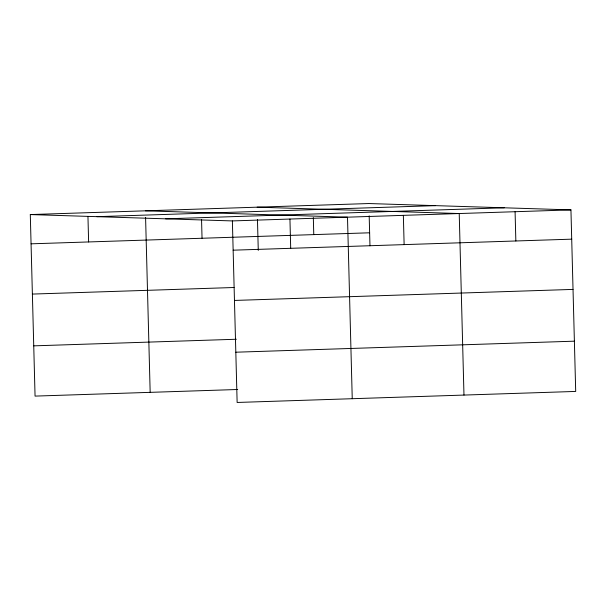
<?xml version="1.0" encoding="UTF-8"?>
<svg xmlns="http://www.w3.org/2000/svg" width="606" height="606" viewBox="0 0 606 606"><rect width="100%" height="100%" fill="white"/><g stroke="black" fill="none" stroke-linecap="round" stroke-linejoin="round"><path stroke-width="0.91" d="M30.3 214.569L368.865 203.54L570.943 209.896L575.7 391.431L237.135 402.46L232.378 220.925L30.3 214.569L35.057 396.104L237.688 389.499M96.99 216.668L435.555 205.639M165.696 218.827L504.26 207.797M232.378 220.925L570.943 209.896M31.065 243.824L369.63 232.795M233.151 250.187L571.716 239.158M32.383 294.077L234.083 287.502M234.461 300.44L573.026 289.403M33.739 345.852L236.37 339.246M235.817 352.207L574.382 341.178M257.141 207.176L459.219 213.539L463.976 395.074M145.41 210.82L347.496 217.175L352.245 398.71M515.085 211.721L515.85 240.976M403.354 215.357L404.126 244.612M369.183 215.804L369.971 245.824M313.325 217.63L313.772 234.613M289.941 219.054L290.706 248.308M257.459 219.448L258.27 250.392M201.548 219.38L202.04 238.256M145.584 217.425L150.167 392.355M87.953 216.471L88.62 241.945"/></g></svg>
